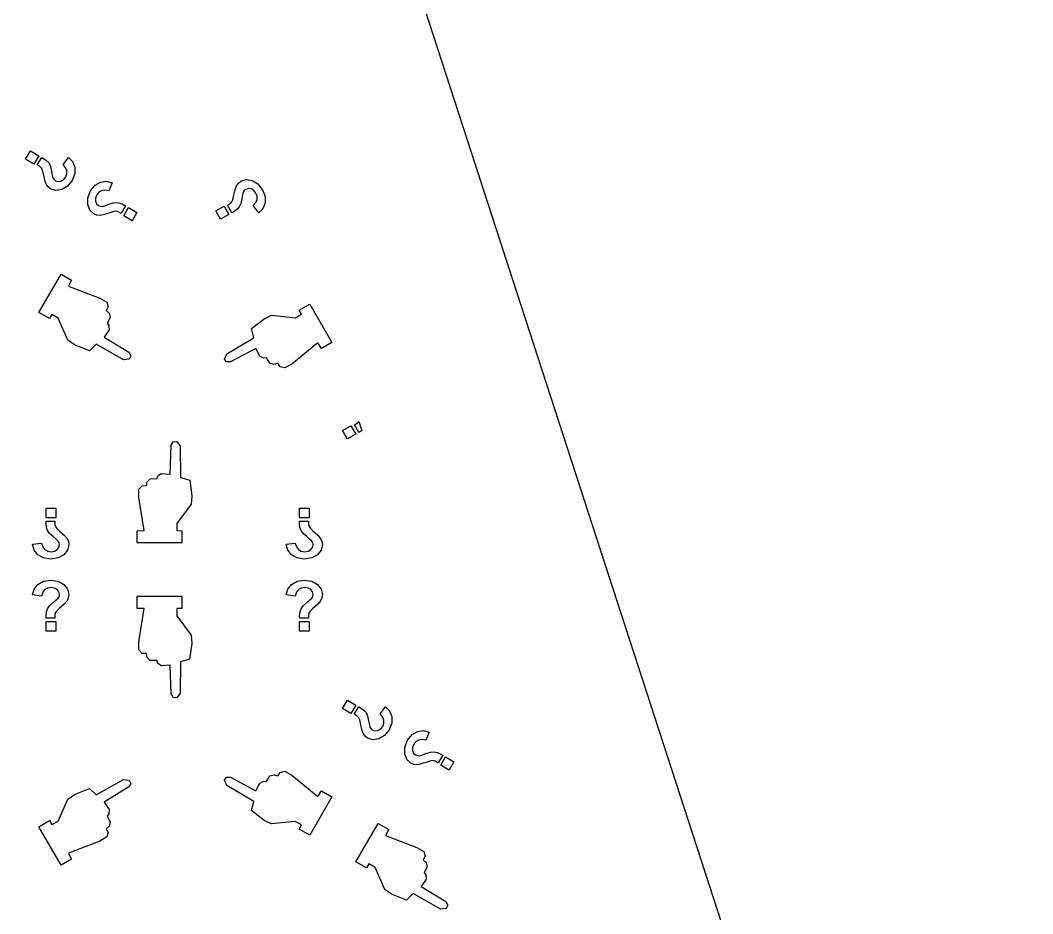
# Model space of a CAD drawing. Header units: metres. Extents: x -75 to 75, y 0 to 231.
# Drawn here: x 11.1 to 75, y 61 to 117.3 of the extents above; entities that cross this region are included whole.
import ezdxf

# ---------------------------------------------------------------- set-up
doc = ezdxf.new("R2010")
doc.units = ezdxf.units.M

msp = doc.modelspace()

# ---------------------------------------------------------------- linework, layer by layer
for p, q in [((75, 0), (0, 230.826)), ((11.4602, 108.556), (11.7648, 109.084)), ((11.7648, 109.084), (12.2927, 108.779)), ((12.2927, 108.779), (11.9882, 108.251)), ((12.1975, 108.195), (12.4746, 108.673)), ((12.4746, 108.673), (12.5991, 108.604)), ((12.5991, 108.604), (12.8048, 108.458)), ((13.8241, 108.226), (14.1653, 108.675)), ((14.1653, 108.675), (14.429, 108.415)), ((11.9882, 108.251), (11.4602, 108.556)), ((12.3757, 108.082), (12.1975, 108.195)), ((12.4819, 107.98), (12.3757, 108.082)), ((12.5369, 107.854), (12.4819, 107.98)), ((12.8048, 108.458), (12.9391, 108.306)), ((12.9391, 108.306), (13.0337, 108.096)), ((13.0337, 108.096), (13.1039, 107.794)), ((13.9871, 108.033), (13.8241, 108.226)), ((14.0658, 107.836), (13.9871, 108.033)), ((14.429, 108.415), (14.5699, 108.059)), ((14.5699, 108.059), (14.5693, 107.648)), ((12.5845, 107.645), (12.5369, 107.854)), ((12.6705, 107.236), (12.5845, 107.645)), ((13.1039, 107.794), (13.1472, 107.54)), ((13.1472, 107.54), (13.1875, 107.383)), ((13.1875, 107.383), (13.2552, 107.272)), ((13.8503, 107.262), (13.9895, 107.437)), ((13.9895, 107.437), (14.0652, 107.634)), ((14.0652, 107.634), (14.0658, 107.836)), ((14.5693, 107.648), (14.4027, 107.226)), ((12.7615, 106.984), (12.6705, 107.236)), ((12.8835, 106.813), (12.7615, 106.984)), ((13.0386, 106.69), (12.8835, 106.813)), ((13.373, 106.586), (13.0386, 106.69)), ((13.2552, 107.272), (13.3486, 107.198)), ((13.3486, 107.198), (13.514, 107.145)), ((13.514, 107.145), (13.6868, 107.167)), ((13.6868, 107.167), (13.8503, 107.262)), ((14.1067, 106.85), (13.7484, 106.641)), ((14.4027, 107.226), (14.1067, 106.85)), ((15.5563, 106.559), (15.8419, 106.917)), ((15.8419, 106.917), (16.1935, 107.12)), ((16.1935, 107.12), (16.5725, 107.177)), ((16.5725, 107.177), (16.9314, 107.078)), ((16.9314, 107.078), (16.7117, 106.559)), ((24.6725, 106.621), (24.7622, 106.872)), ((24.7622, 106.872), (24.8824, 107.042)), ((24.8824, 107.042), (25.0399, 107.166)), ((25.0399, 107.166), (25.3719, 107.269)), ((25.5142, 106.711), (25.3512, 106.658)), ((25.3719, 107.269), (25.7479, 107.216)), ((25.6863, 106.689), (25.5142, 106.711)), ((25.8505, 106.594), (25.6863, 106.689)), ((25.7479, 107.216), (26.1086, 107.003)), ((26.1086, 107.003), (26.4028, 106.631)), ((13.7484, 106.641), (13.373, 106.586)), ((15.3781, 105.699), (15.3811, 106.115)), ((15.3811, 106.115), (15.5563, 106.559)), ((15.8651, 106.102), (15.8645, 105.908)), ((15.9451, 106.305), (15.8651, 106.102)), ((16.0818, 106.473), (15.9451, 106.305)), ((16.2539, 106.574), (16.0818, 106.473)), ((16.4651, 106.605), (16.2539, 106.574)), ((16.7117, 106.559), (16.4651, 106.605)), ((24.5388, 106.003), (24.5852, 106.207)), ((24.5852, 106.207), (24.6725, 106.621)), ((25.1028, 106.059), (25.0332, 105.757)), ((25.1492, 106.321), (25.1028, 106.059)), ((25.1882, 106.473), (25.1492, 106.321)), ((25.2535, 106.579), (25.1882, 106.473)), ((25.3512, 106.658), (25.2535, 106.579)), ((25.9896, 106.418), (25.8505, 106.594)), ((26.0665, 106.22), (25.9896, 106.418)), ((26.0665, 106.019), (26.0665, 106.22)), ((26.4028, 106.631), (26.5701, 106.205)), ((26.5701, 106.205), (26.5707, 105.798)), ((15.5184, 105.349), (15.3781, 105.699)), ((15.8645, 105.908), (15.931, 105.748)), ((15.931, 105.748), (16.0574, 105.634)), ((16.0574, 105.634), (16.1752, 105.59)), ((16.1752, 105.59), (16.3021, 105.586)), ((16.3021, 105.586), (16.448, 105.626)), ((16.448, 105.626), (16.7104, 105.723)), ((16.7104, 105.723), (16.9949, 105.81)), ((16.9949, 105.81), (17.2219, 105.835)), ((17.2219, 105.835), (17.4227, 105.792)), ((17.4227, 105.792), (17.6565, 105.685)), ((17.7737, 105.615), (17.4978, 105.135)), ((17.6522, 104.981), (17.9568, 105.509)), ((17.6565, 105.685), (17.7737, 105.615)), ((17.9568, 105.509), (18.4847, 105.204)), ((23.4609, 105.299), (23.9883, 105.604)), ((23.9883, 105.604), (24.2928, 105.077)), ((24.1982, 105.66), (24.3771, 105.774)), ((24.4753, 105.183), (24.1982, 105.66)), ((24.3771, 105.774), (24.4802, 105.873)), ((24.4802, 105.873), (24.5388, 106.003)), ((24.8062, 105.399), (24.5944, 105.248)), ((24.9404, 105.55), (24.8062, 105.399)), ((25.0332, 105.757), (24.9404, 105.55)), ((25.8254, 105.63), (25.9884, 105.823)), ((26.166, 105.181), (25.8254, 105.63)), ((25.9884, 105.823), (26.0665, 106.019)), ((26.4285, 105.44), (26.166, 105.181)), ((26.5707, 105.798), (26.4285, 105.44)), ((15.7742, 105.111), (15.5184, 105.349)), ((15.9634, 105.035), (15.7742, 105.111)), ((16.1617, 105.017), (15.9634, 105.035)), ((16.4303, 105.066), (16.1617, 105.017)), ((16.8319, 105.196), (16.4303, 105.066)), ((17.0315, 105.258), (16.8319, 105.196)), ((17.1725, 105.274), (17.0315, 105.258)), ((17.3086, 105.234), (17.1725, 105.274)), ((17.4978, 105.135), (17.3086, 105.234)), ((18.1802, 104.677), (17.6522, 104.981)), ((18.4847, 105.204), (18.1802, 104.677)), ((23.7661, 104.773), (23.4609, 105.299)), ((24.2928, 105.077), (23.7661, 104.773)), ((24.5944, 105.248), (24.4753, 105.183)), ((12.3049, 98.8916), (13.7051, 101.316)), ((13.7051, 101.316), (14.3667, 100.933)), ((14.3667, 100.933), (14.1647, 100.56)), ((14.1647, 100.56), (16.1392, 99.8059)), ((16.1392, 99.8059), (16.5817, 99.5367)), ((16.6677, 99.2499), (16.5463, 99.0161)), ((16.5463, 99.0161), (16.7318, 98.855)), ((16.5817, 99.5367), (16.6677, 99.2499)), ((28.7258, 99.0417), (29.3887, 99.4244)), ((28.8638, 98.7805), (28.7258, 99.0417)), ((29.3887, 99.4244), (30.787, 97.0007)), ((12.9678, 98.5089), (12.3049, 98.8916)), ((13.1252, 98.7592), (12.9678, 98.5089)), ((13.511, 98.5376), (13.1252, 98.7592)), ((14.125, 97.1552), (13.511, 98.5376)), ((16.7965, 98.5822), (16.6, 98.219)), ((16.7318, 98.855), (16.7965, 98.5822)), ((25.7034, 97.879), (26.5042, 98.4998)), ((26.5042, 98.4998), (26.9753, 98.717)), ((26.9753, 98.717), (28.4786, 98.5571)), ((28.4786, 98.5571), (28.8638, 98.7805)), ((16.7288, 97.8009), (16.4248, 97.3444)), ((16.6, 98.219), (16.7141, 98.0731)), ((16.7141, 98.0731), (16.7288, 97.8009)), ((25.8505, 97.3029), (25.7034, 97.879)), ((14.551, 96.8549), (14.125, 97.1552)), ((16.4248, 97.3444), (17.969, 96.3861)), ((24.1488, 96.2939), (25.8505, 97.3029)), ((15.4855, 96.4734), (14.551, 96.8549)), ((15.9115, 96.8884), (15.4855, 96.4734)), ((17.6351, 95.9186), (15.9115, 96.8884)), ((25.9878, 96.6302), (24.385, 95.7721)), ((26.2307, 96.1395), (25.9878, 96.6302)), ((29.9038, 96.9794), (28.2583, 95.6451)), ((30.1254, 96.6193), (29.9038, 96.9794)), ((30.787, 97.0007), (30.1254, 96.6193)), ((18.0013, 95.9583), (17.6351, 95.9186)), ((17.969, 96.3861), (18.0959, 96.1664)), ((18.0959, 96.1664), (18.0013, 95.9583)), ((24.0005, 95.9589), (24.1488, 96.2939)), ((24.1348, 95.7715), (24.0005, 95.9589)), ((26.4761, 96.0156), (26.2307, 96.1395)), ((26.658, 96.0419), (26.4761, 96.0156)), ((26.8746, 95.6921), (26.658, 96.0419)), ((24.385, 95.7721), (24.1348, 95.7715)), ((27.1462, 95.6097), (26.8746, 95.6921)), ((27.3751, 95.6897), (27.1462, 95.6097)), ((27.5161, 95.4688), (27.3751, 95.6897)), ((27.8097, 95.3992), (27.5161, 95.4688)), ((28.2583, 95.6451), (27.8097, 95.3992)), ((32.3763, 91.9183), (32.4819, 92.0197)), ((32.4819, 92.0197), (32.4828, 92.0217)), ((32.4828, 92.0217), (32.6698, 91.4461)), ((31.4596, 91.4441), (31.9875, 91.7493)), ((31.7648, 90.9167), (31.4596, 91.4441)), ((31.9875, 91.7493), (32.2927, 91.2213)), ((32.2, 91.8054), (32.3763, 91.9183)), ((32.4758, 91.3269), (32.2, 91.8054)), ((32.5961, 91.3934), (32.4758, 91.3269)), ((32.6698, 91.4461), (32.5961, 91.3934)), ((20.646, 90.5225), (20.7723, 90.7416)), ((20.7723, 90.7416), (21.0012, 90.7642)), ((21.0012, 90.7642), (21.2167, 90.4669)), ((32.2927, 91.2213), (31.7648, 90.9167)), ((20.588, 88.7061), (20.646, 90.5225)), ((21.2167, 90.4669), (21.2405, 88.4888)), ((19.0798, 87.9749), (19.1262, 88.2147)), ((19.1262, 88.2147), (19.3295, 88.407)), ((19.3295, 88.407), (19.7433, 88.4198)), ((19.7433, 88.4198), (19.8129, 88.5913)), ((19.8129, 88.5913), (20.0424, 88.7415)), ((20.0424, 88.7415), (20.588, 88.7061)), ((21.2405, 88.4888), (21.8118, 88.3289)), ((21.8118, 88.3289), (21.9497, 87.326)), ((18.6001, 87.2296), (18.6117, 87.7448)), ((18.6117, 87.7448), (18.8174, 87.962)), ((18.8174, 87.962), (19.0798, 87.9749)), ((18.9327, 85.1398), (18.6001, 87.2296)), ((21.9497, 87.326), (21.9015, 86.806)), ((12.7511, 85.9497), (12.7511, 86.5594)), ((12.7511, 86.5594), (13.3608, 86.5594)), ((13.3608, 86.5594), (13.3602, 85.9497)), ((21.9015, 86.806), (21.0122, 85.5859)), ((28.7502, 86.5588), (29.3606, 86.5594)), ((28.7509, 85.9497), (28.7502, 86.5588)), ((29.3606, 86.5594), (29.3606, 85.9503)), ((12.7487, 85.5896), (12.7511, 85.7385)), ((13.3602, 85.9497), (12.7511, 85.9497)), ((12.7511, 85.7385), (13.3047, 85.7397)), ((13.3047, 85.7397), (13.3138, 85.5243)), ((28.7484, 85.5896), (28.7509, 85.7385)), ((29.3606, 85.9503), (28.7509, 85.9497)), ((28.7509, 85.7385), (29.3032, 85.7385)), ((29.3032, 85.7385), (29.3142, 85.52)), ((12.7725, 85.3467), (12.7487, 85.5896)), ((12.8359, 85.1532), (12.7725, 85.3467)), ((12.9708, 84.967), (12.8359, 85.1532)), ((13.1924, 84.7614), (12.9708, 84.967)), ((13.3138, 85.5243), (13.3468, 85.3888)), ((13.3468, 85.3888), (13.431, 85.2747)), ((13.431, 85.2747), (13.5848, 85.1318)), ((13.5848, 85.1318), (13.8955, 84.8535)), ((18.5092, 84.364), (18.5098, 85.1276)), ((18.5098, 85.1276), (18.9327, 85.1398)), ((21.0122, 85.5859), (21.0116, 85.1398)), ((21.0116, 85.1398), (21.3082, 85.1288)), ((21.3082, 85.1288), (21.3082, 84.3634)), ((28.771, 85.3479), (28.7484, 85.5896)), ((28.8375, 85.152), (28.771, 85.3479)), ((28.9712, 84.967), (28.8375, 85.152)), ((29.1946, 84.7589), (28.9712, 84.967)), ((29.3142, 85.52), (29.3447, 85.3912)), ((29.3447, 85.3912), (29.432, 85.2728)), ((29.432, 85.2728), (29.5846, 85.1318)), ((29.5846, 85.1318), (29.8953, 84.8535)), ((11.9045, 84.2773), (12.4642, 84.3463)), ((12.4642, 84.3463), (12.5479, 84.1101)), ((13.4036, 84.5844), (13.1924, 84.7614)), ((13.5116, 84.4775), (13.4036, 84.5844)), ((13.5732, 84.364), (13.5116, 84.4775)), ((13.5922, 84.2419), (13.5732, 84.364)), ((13.8955, 84.8535), (14.0737, 84.6429)), ((14.0737, 84.6429), (14.158, 84.458)), ((14.158, 84.458), (14.1873, 84.2596)), ((21.3082, 84.3634), (18.5092, 84.364)), ((27.9049, 84.2773), (28.464, 84.3463)), ((28.464, 84.3463), (28.5476, 84.1101)), ((29.4009, 84.5862), (29.1946, 84.7589)), ((29.5132, 84.4775), (29.4009, 84.5862)), ((29.5736, 84.3634), (29.5132, 84.4775)), ((29.5925, 84.2456), (29.5736, 84.3634)), ((29.8953, 84.8535), (30.0735, 84.6429)), ((30.0735, 84.6429), (30.1577, 84.458)), ((30.1577, 84.458), (30.187, 84.2596)), ((11.9991, 83.916), (11.9045, 84.2773)), ((12.236, 83.6176), (11.9991, 83.916)), ((12.5479, 84.1101), (12.6797, 83.9435)), ((12.6797, 83.9435), (12.8579, 83.8416)), ((12.8579, 83.8416), (13.0636, 83.8092)), ((13.0636, 83.8092), (13.2858, 83.8428)), ((13.2858, 83.8428), (13.4524, 83.938)), ((13.4524, 83.938), (13.5562, 84.0747)), ((13.5562, 84.0747), (13.5922, 84.2419)), ((14.1091, 83.9166), (13.876, 83.6224)), ((14.1873, 84.2596), (14.1091, 83.9166)), ((27.9995, 83.9166), (27.9049, 84.2773)), ((28.2363, 83.6176), (27.9995, 83.9166)), ((28.5476, 84.1101), (28.6794, 83.9435)), ((28.6794, 83.9435), (28.8534, 83.8434)), ((28.8534, 83.8434), (29.0676, 83.8104)), ((29.0676, 83.8104), (29.2849, 83.8434)), ((29.2849, 83.8434), (29.4521, 83.9392)), ((29.4521, 83.9392), (29.5559, 84.0753)), ((29.5559, 84.0753), (29.5925, 84.2456)), ((30.1089, 83.9166), (29.8763, 83.62)), ((30.187, 84.2596), (30.1089, 83.9166)), ((12.5906, 83.4131), (12.236, 83.6176)), ((13.041, 83.3472), (12.5906, 83.4131)), ((13.5134, 83.4155), (13.041, 83.3472)), ((13.876, 83.6224), (13.5134, 83.4155)), ((28.5903, 83.4137), (28.2363, 83.6176)), ((29.0408, 83.3459), (28.5903, 83.4137)), ((29.5132, 83.4167), (29.0408, 83.3459)), ((29.8763, 83.62), (29.5132, 83.4167)), ((12.2354, 81.7426), (12.59, 81.9464)), ((12.59, 81.9464), (13.0404, 82.0142)), ((13.0404, 82.0142), (13.5122, 81.9446)), ((13.5122, 81.9446), (13.876, 81.7371)), ((28.2357, 81.7426), (28.5903, 81.9464)), ((28.5903, 81.9464), (29.0408, 82.0142)), ((29.0408, 82.0142), (29.5126, 81.9446)), ((29.5126, 81.9446), (29.8763, 81.7371)), ((11.9045, 81.0828), (11.9991, 81.4447)), ((11.9991, 81.4447), (12.2354, 81.7426)), ((12.546, 81.2488), (12.4624, 81.0138)), ((12.6791, 81.4166), (12.546, 81.2488)), ((12.8536, 81.5167), (12.6791, 81.4166)), ((13.0667, 81.5497), (12.8536, 81.5167)), ((13.2845, 81.5173), (13.0667, 81.5497)), ((13.4506, 81.4215), (13.2845, 81.5173)), ((13.5562, 81.283), (13.4506, 81.4215)), ((13.5922, 81.1151), (13.5562, 81.283)), ((13.876, 81.7371), (14.1079, 81.4435)), ((14.1079, 81.4435), (14.186, 81.1005)), ((27.9049, 81.0828), (27.9995, 81.4447)), ((27.9995, 81.4447), (28.2357, 81.7426)), ((28.5464, 81.2488), (28.4628, 81.0138)), ((28.6794, 81.4166), (28.5464, 81.2488)), ((28.854, 81.5167), (28.6794, 81.4166)), ((29.067, 81.5497), (28.854, 81.5167)), ((29.2849, 81.5173), (29.067, 81.5497)), ((29.4509, 81.4215), (29.2849, 81.5173)), ((29.5565, 81.283), (29.4509, 81.4215)), ((29.5925, 81.1151), (29.5565, 81.283)), ((29.8763, 81.7371), (30.1083, 81.4435)), ((30.1083, 81.4435), (30.1864, 81.1005)), ((12.4624, 81.0138), (11.9045, 81.0828)), ((12.9708, 80.3931), (13.1881, 80.5951)), ((13.1881, 80.5951), (13.3962, 80.769)), ((13.3962, 80.769), (13.514, 80.885)), ((13.514, 80.885), (13.5726, 80.9937)), ((13.5726, 80.9937), (13.5922, 81.1151)), ((13.8961, 80.5096), (13.5848, 80.2289)), ((14.0743, 80.7196), (13.8961, 80.5096)), ((14.1567, 80.8997), (14.0743, 80.7196)), ((14.186, 81.1005), (14.1567, 80.8997)), ((18.5085, 80.2319), (18.5085, 80.9967)), ((18.5085, 80.9967), (21.3082, 80.9967)), ((21.3082, 80.9967), (21.3082, 80.2313)), ((28.4628, 81.0138), (27.9049, 81.0828)), ((28.9712, 80.3931), (29.1885, 80.5951)), ((29.1885, 80.5951), (29.3966, 80.769)), ((29.3966, 80.769), (29.5144, 80.885)), ((29.5144, 80.885), (29.573, 80.9937)), ((29.573, 80.9937), (29.5925, 81.1151)), ((29.8965, 80.5096), (29.5852, 80.2289)), ((30.0747, 80.7196), (29.8965, 80.5096)), ((30.1571, 80.8997), (30.0747, 80.7196)), ((30.1864, 81.1005), (30.1571, 80.8997)), ((12.748, 79.7479), (12.7731, 80.0177)), ((12.7731, 80.0177), (12.8365, 80.2087)), ((12.8365, 80.2087), (12.9708, 80.3931)), ((13.345, 79.9695), (13.3138, 79.8395)), ((13.4304, 80.0854), (13.345, 79.9695)), ((13.5848, 80.2289), (13.4304, 80.0854)), ((18.9321, 80.2197), (18.5085, 80.2319)), ((18.5995, 78.1329), (18.9321, 80.2197)), ((21.3082, 80.2313), (21.011, 80.2197)), ((21.011, 80.2197), (21.011, 79.7742)), ((28.7484, 79.7479), (28.7734, 80.0177)), ((28.7734, 80.0177), (28.8369, 80.2087)), ((28.8369, 80.2087), (28.9712, 80.3931)), ((29.3453, 79.9695), (29.3142, 79.8395)), ((29.4308, 80.0854), (29.3453, 79.9695)), ((29.5852, 80.2289), (29.4308, 80.0854)), ((12.7511, 79.621), (12.748, 79.7479)), ((12.7505, 78.8007), (12.7505, 79.4104)), ((12.7505, 79.4104), (13.3596, 79.4104)), ((13.3029, 79.621), (12.7511, 79.621)), ((13.3138, 79.8395), (13.3029, 79.621)), ((13.3596, 79.4104), (13.3596, 78.8007)), ((21.011, 79.7742), (21.9003, 78.5535)), ((28.7515, 79.621), (28.7484, 79.7479)), ((28.7509, 78.8007), (28.7509, 79.4104)), ((28.7509, 79.4104), (29.36, 79.4104)), ((29.3032, 79.621), (28.7515, 79.621)), ((29.3142, 79.8395), (29.3032, 79.621)), ((29.36, 79.4104), (29.36, 78.8007)), ((13.3596, 78.8007), (12.7505, 78.8007)), ((29.36, 78.8007), (28.7509, 78.8007)), ((18.6111, 77.6141), (18.5995, 78.1329)), ((21.9485, 78.0292), (21.8112, 77.0312)), ((21.9003, 78.5535), (21.9485, 78.0292)), ((18.8162, 77.3969), (18.6111, 77.6141)), ((19.0792, 77.3853), (18.8162, 77.3969)), ((19.1256, 77.1448), (19.0792, 77.3853)), ((19.3295, 76.9513), (19.1256, 77.1448)), ((19.7421, 76.9397), (19.3295, 76.9513)), ((19.811, 76.77), (19.7421, 76.9397)), ((20.0417, 76.6193), (19.811, 76.77)), ((20.588, 76.6534), (20.0417, 76.6193)), ((20.6454, 74.8376), (20.588, 76.6534)), ((21.2399, 76.8713), (21.2167, 74.8938)), ((21.8112, 77.0312), (21.2399, 76.8713)), ((20.7717, 74.6173), (20.6454, 74.8376)), ((21.2167, 74.8938), (21, 74.5947)), ((21, 74.5947), (20.7717, 74.6173)), ((31.4602, 73.9154), (31.7648, 74.4434)), ((31.7648, 74.4434), (32.2927, 74.1388)), ((32.2927, 74.1388), (31.9882, 73.6108)), ((31.9882, 73.6108), (31.4602, 73.9154)), ((32.1975, 73.5547), (32.4746, 74.0326)), ((32.3757, 73.4418), (32.1975, 73.5547)), ((32.4746, 74.0326), (32.5991, 73.9636)), ((32.5991, 73.9636), (32.8048, 73.8171)), ((32.8048, 73.8171), (32.9391, 73.6652)), ((32.9391, 73.6652), (33.0337, 73.4558)), ((33.8241, 73.5858), (34.1653, 74.0344)), ((33.9871, 73.3929), (33.8241, 73.5858)), ((34.1653, 74.0344), (34.429, 73.7744)), ((34.429, 73.7744), (34.5699, 73.4186)), ((32.4819, 73.3398), (32.3757, 73.4418)), ((32.5369, 73.2135), (32.4819, 73.3398)), ((32.5845, 73.0048), (32.5369, 73.2135)), ((32.6705, 72.5958), (32.5845, 73.0048)), ((33.0337, 73.4558), (33.1039, 73.1537)), ((33.1039, 73.1537), (33.1472, 72.8992)), ((33.1472, 72.8992), (33.1875, 72.7429)), ((34.0658, 73.1958), (33.9871, 73.3929)), ((33.9895, 72.7966), (34.0652, 72.9938)), ((34.0652, 72.9938), (34.0658, 73.1958)), ((34.5693, 73.0072), (34.4027, 72.5854)), ((34.5699, 73.4186), (34.5693, 73.0072)), ((32.7615, 72.3431), (32.6705, 72.5958)), ((32.8835, 72.1729), (32.7615, 72.3431)), ((33.1875, 72.7429), (33.2552, 72.6318)), ((33.2552, 72.6318), (33.3486, 72.5574)), ((33.3486, 72.5574), (33.514, 72.5043)), ((33.514, 72.5043), (33.6868, 72.5262)), ((33.6868, 72.5262), (33.8503, 72.6215)), ((34.1067, 72.2095), (33.7484, 72.0007)), ((33.8503, 72.6215), (33.9895, 72.7966)), ((34.4027, 72.5854), (34.1067, 72.2095)), ((35.5563, 71.9183), (35.8419, 72.2766)), ((35.8419, 72.2766), (36.1935, 72.4799)), ((36.1935, 72.4799), (36.5725, 72.536)), ((36.5725, 72.536), (36.9314, 72.4377)), ((36.9314, 72.4377), (36.7117, 71.9189)), ((33.0386, 72.0496), (32.8835, 72.1729)), ((33.373, 71.9458), (33.0386, 72.0496)), ((33.7484, 72.0007), (33.373, 71.9458)), ((35.3811, 71.4746), (35.5563, 71.9183)), ((35.9451, 71.6644), (35.8651, 71.4612)), ((36.0818, 71.8329), (35.9451, 71.6644)), ((36.2539, 71.9336), (36.0818, 71.8329)), ((36.4651, 71.9647), (36.2539, 71.9336)), ((36.7117, 71.9189), (36.4651, 71.9647)), ((35.3781, 71.059), (35.3811, 71.4746)), ((35.5184, 70.7086), (35.3781, 71.059)), ((35.8651, 71.4612), (35.8645, 71.2677)), ((35.8645, 71.2677), (35.931, 71.1078)), ((35.931, 71.1078), (36.0574, 70.9937)), ((36.0574, 70.9937), (36.1752, 70.9497)), ((36.1752, 70.9497), (36.3021, 70.9454)), ((36.3021, 70.9454), (36.448, 70.9857)), ((36.448, 70.9857), (36.7104, 71.0822)), ((36.7104, 71.0822), (36.9949, 71.1694)), ((36.9949, 71.1694), (37.2219, 71.1945)), ((37.2219, 71.1945), (37.4227, 71.1517)), ((37.4227, 71.1517), (37.6565, 71.0449)), ((37.7737, 70.9747), (37.4978, 70.495)), ((37.6565, 71.0449), (37.7737, 70.9747)), ((35.7742, 70.4706), (35.5184, 70.7086)), ((35.9634, 70.3949), (35.7742, 70.4706)), ((36.1617, 70.3766), (35.9634, 70.3949)), ((36.4303, 70.4254), (36.1617, 70.3766)), ((36.8319, 70.5554), (36.4303, 70.4254)), ((37.0315, 70.6171), (36.8319, 70.5554)), ((37.1725, 70.6335), (37.0315, 70.6171)), ((37.3086, 70.5933), (37.1725, 70.6335)), ((37.4978, 70.495), (37.3086, 70.5933)), ((37.6522, 70.3406), (37.9568, 70.8685)), ((38.1802, 70.036), (37.6522, 70.3406)), ((37.9568, 70.8685), (38.4847, 70.564)), ((38.4847, 70.564), (38.1802, 70.036)), ((26.6573, 69.3182), (26.874, 69.668)), ((26.874, 69.668), (27.145, 69.7498)), ((27.145, 69.7498), (27.3745, 69.6698)), ((27.3745, 69.6698), (27.5161, 69.8914)), ((27.5161, 69.8914), (27.8073, 69.9609)), ((27.8073, 69.9609), (28.2552, 69.7156)), ((28.2552, 69.7156), (29.9032, 68.3801)), ((15.9109, 68.4711), (17.6345, 69.4403)), ((17.6345, 69.4403), (18.0001, 69.4006)), ((18.0953, 69.1913), (17.969, 68.9734)), ((18.0001, 69.4006), (18.0953, 69.1913)), ((23.9987, 69.4019), (24.1342, 69.588)), ((24.1482, 69.0668), (23.9987, 69.4019)), ((24.1342, 69.588), (24.3832, 69.588)), ((25.8492, 68.056), (24.1482, 69.0668)), ((24.3832, 69.588), (25.9878, 68.7311)), ((25.9878, 68.7311), (26.2295, 69.22)), ((26.2295, 69.22), (26.4742, 69.3445)), ((26.4742, 69.3445), (26.6573, 69.3182)), ((14.125, 68.2056), (14.5486, 68.504)), ((14.5486, 68.504), (15.4849, 68.8861)), ((15.4849, 68.8861), (15.9109, 68.4711)), ((17.969, 68.9734), (16.4242, 68.0151)), ((30.7858, 68.3588), (29.3881, 65.9357)), ((29.9032, 68.3801), (30.1254, 68.7396)), ((30.1254, 68.7396), (30.7858, 68.3588)), ((13.511, 66.8225), (14.125, 68.2056)), ((16.4242, 68.0151), (16.7275, 67.558)), ((25.7021, 67.4811), (25.8492, 68.056)), ((16.7117, 67.2845), (16.5994, 67.1405)), ((16.5994, 67.1405), (16.7953, 66.7804)), ((16.7275, 67.558), (16.7117, 67.2845)), ((26.5023, 66.8597), (25.7021, 67.4811)), ((12.3049, 66.4679), (12.9678, 66.8506)), ((13.7051, 64.0436), (12.3049, 66.4679)), ((12.9678, 66.8506), (13.1246, 66.601)), ((13.1246, 66.601), (13.511, 66.8225)), ((16.73, 66.5033), (16.5457, 66.3428)), ((16.7953, 66.7804), (16.73, 66.5033)), ((26.9753, 66.6418), (26.5023, 66.8597)), ((28.4774, 66.8024), (26.9753, 66.6418)), ((28.8638, 66.5796), (28.4774, 66.8024)), ((28.7252, 66.3184), (28.8638, 66.5796)), ((32.3049, 64.2511), (33.7051, 66.6754)), ((33.7051, 66.6754), (34.3667, 66.2927)), ((16.5804, 65.8221), (16.1392, 65.5536)), ((16.5457, 66.3428), (16.6671, 66.1096)), ((16.6671, 66.1096), (16.5804, 65.8221)), ((29.3881, 65.9357), (28.7252, 66.3184)), ((34.3667, 66.2927), (34.1647, 65.9198)), ((34.1647, 65.9198), (36.1392, 65.1654)), ((16.1392, 65.5536), (14.1641, 64.7992)), ((36.1392, 65.1654), (36.5817, 64.8962)), ((14.1641, 64.7992), (14.3667, 64.4263)), ((36.6677, 64.6094), (36.5463, 64.3756)), ((36.5817, 64.8962), (36.6677, 64.6094)), ((14.3667, 64.4263), (13.7051, 64.0436)), ((32.9678, 63.8684), (32.3049, 64.2511)), ((33.1252, 64.1187), (32.9678, 63.8684)), ((33.511, 63.8971), (33.1252, 64.1187)), ((34.125, 62.5146), (33.511, 63.8971)), ((36.5463, 64.3756), (36.7318, 64.2145)), ((36.7965, 63.9417), (36.6, 63.5785)), ((36.7318, 64.2145), (36.7965, 63.9417)), ((36.6, 63.5785), (36.7141, 63.4326)), ((36.7141, 63.4326), (36.7288, 63.1604)), ((36.7288, 63.1604), (36.4248, 62.7039)), ((36.4248, 62.7039), (37.969, 61.7456)), ((34.551, 62.2144), (34.125, 62.5146)), ((35.4855, 61.8329), (34.551, 62.2144)), ((35.9115, 62.2479), (35.4855, 61.8329)), ((37.6351, 61.2781), (35.9115, 62.2479)), ((37.969, 61.7456), (38.0959, 61.5259)), ((38.0959, 61.5259), (38.0013, 61.3177)), ((38.0013, 61.3177), (37.6351, 61.2781))]:
    msp.add_line(p, q)

doc.saveas('drawing.dxf')
